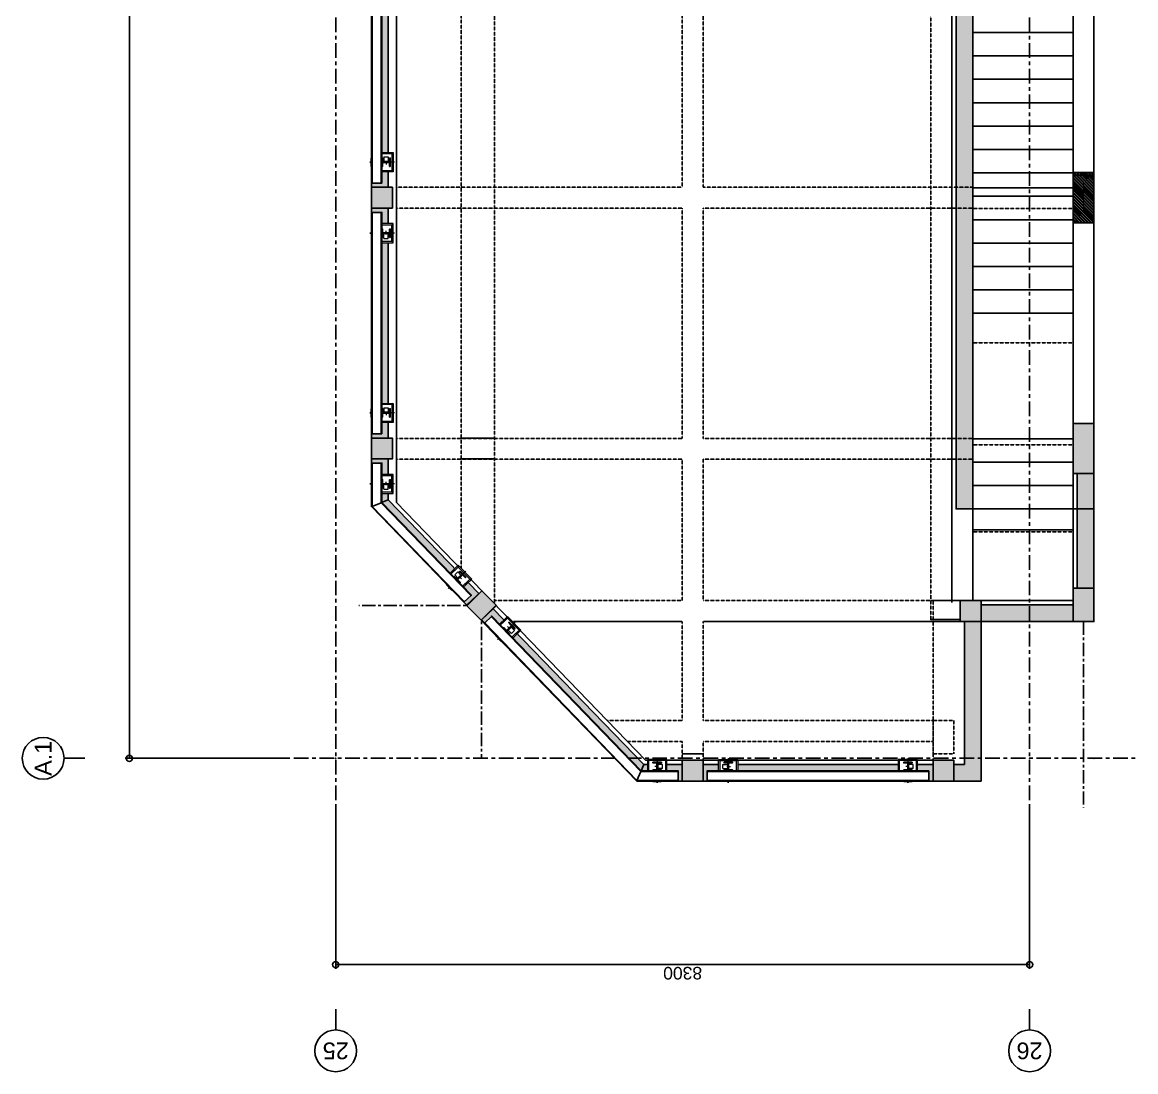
# Model space of a CAD drawing. Header units: millimetres. Extents: x 652554 to 1678317, y -308114 to 170803.
# Drawn here: x 781896 to 795216, y -78843 to -66287 of the extents above; entities that cross this region are included whole.
import ezdxf
from ezdxf.enums import TextEntityAlignment as Align
from ezdxf.xclip import XClip

# ---------------------------------------------------------------- set-up
doc = ezdxf.new("R2010")
doc.units = ezdxf.units.MM
doc.header["$XCLIPFRAME"] = 0
doc.set_wipeout_variables(frame=1)
for name, pattern in [('CENTER', [50.8, 31.75, -6.35, 6.35, -6.35]), ('HIDDEN', [0.375, 0.25, -0.125]), ('TA_GL_000.70000', [1.925, 0.7, -0.175, 0.175, -0.175, 0.7]), ('XKITLINE00', [0]), ('XKITLINE02', [4, 2, -2])]:
    doc.linetypes.add(name, pattern=pattern)
for name, color, linetype in [('000 - 0_SYM_DWG_GRID-BUBBLE_MAIN_COLOR_1', 7, 'Continuous'), ('000 - 0_SYM_DWG_GRID-BUBBLE_SUB_COLOR_1', 7, 'Continuous'), ('000 - 0_SYM_DWG_GRIDLINE_MAIN_COLOR_1', 7, 'Continuous'), ('000 - 0_SYM_DWG_GRIDLINE_MAIN_COLOR_251', 7, 'Continuous'), ('000 - CONCRETE_COL_HATCH_', 7, 'Continuous'), ('000 - CONCRETE_COL_MAIN_COLOR_1', 7, 'Continuous'), ('000 - CONCRETE_COL_WIPEOUT_', 7, 'Continuous'), ('000 - STRUCTURE_STEEL_FRAMING_CUT_COLOR_4', 7, 'Continuous'), ('000 - STRUCTURE_STEEL_FRAMING_HATCH_', 7, 'Continuous'), ('000 - STRUCTURE_STEEL_FRAMING_SUB_COLOR_1', 7, 'Continuous'), ('000 - STRUCTURE_STEEL_FRAMING_SUB_COLOR_2', 7, 'Continuous'), ('000 - STRUCTURE_STEEL_FRAMING_WIPEOUT_', 7, 'Continuous'), ('000 - WIPEOUT', 7, 'Continuous'), ('DIM', 7, 'Continuous'), ('HATCH', 7, 'Continuous')]:
    doc.layers.add(name, color=color, linetype=linetype)
doc.layers.add('Bolt', color=7, linetype='Continuous', lineweight=0)
doc.layers.add('Part', color=7, linetype='Continuous', lineweight=0)
doc.styles.add('Arial', font='arial.ttf')
doc.styles.add('FAMELINE_FOR_CKST', font='arial.ttf')
doc.styles.add('TA', font='', dxfattribs={"height": 4.5})
doc.styles.get('TA').set_extended_font_data('Cordia New')
doc.dimstyles.new('FAMELINE-CKST_C-C', dxfattribs={"dimtxt": 0.3, "dimasz": 0.15, "dimexe": 0.1, "dimexo": 0.1, "dimgap": 0.05, "dimtad": 1, "dimzin": 0, "dimdsep": 46, "dimtxsty": 'FAMELINE_FOR_CKST', "dimblk": 'ORIGIN', "dimblk1": 'ORIGIN', "dimblk2": 'ORIGIN', "dimsah": 1, "dimcen": 0.1, "dimdle": 0.1, "dimclrd": 7, "dimclre": 7, "dimclrt": 7, "dimadec": 0, "dimazin": 0, "dimtfac": 1, "dimtix": 1, "dimtmove": 2, "dimatfit": 3, "dimfxl": 1, "dimtolj": 1, "dimtzin": 0, "dimlwd": -1, "dimlwe": -1, "dimarcsym": 0})
pattern_1 = [(45, (-899475.762, 320785.82), (-17.67766953, 17.67766953), [])]
pattern_2 = [(45, (-899499.76, 320785.82), (-17.67766953, 17.67766953), [])]
pattern_3 = [(45, (-1737856.817, 220768.582), (-17.67766953, 17.67766953), [])]
pattern_4 = [(45, (-1737856.817, 220769.582), (-17.67766953, 17.67766953), [])]
pattern_5 = [(45, (-1737832.817, 220769.582), (-17.67766953, 17.67766953), [])]

# ---------------------------------------------------------------- blocks, each defined once
blk = doc.blocks.new('106')
h = blk.add_hatch()
h.set_pattern_fill('ANSI31', scale=200)
h.set_pattern_definition([(45, (-932512.373, 301800.953), (-17.67766953, 17.67766953), [])])
h.paths.add_polyline_path([(808926, 80605), (809176, 80605), (809176, 80355), (808926, 80355)])
h = blk.add_hatch()
h.set_pattern_fill('ANSI31', scale=200)
h.set_pattern_definition([(45, (-899499.76, 320784.82), (-17.67766953, 17.67766953), [])])
h.paths.add_polyline_path([(811926, 80605), (812176, 80605), (812176, 80355), (811926, 80355)])
h = blk.add_hatch()
h.set_pattern_fill('ANSI31', scale=200)
h.set_pattern_definition([(45, (-932421.834, 301890.832), (-17.67766953, 17.67766953), [])])
h.paths.add_polyline_path([(806995, 79292), (807175, 79466), (807349, 79286), (807169, 79112)])
h = blk.add_hatch()
h.set_pattern_fill('ANSI31', scale=200)
h.set_pattern_definition(pattern_2)
h.paths.add_polyline_path([(805071, 76887), (805321, 76887), (805321, 76637), (805071, 76637)])
h = blk.add_hatch()
h.set_pattern_fill('ANSI31', scale=200)
h.set_pattern_definition(pattern_2)
h.paths.add_polyline_path([(805071, 73637), (805321, 73637), (805321, 73887), (805071, 73887)])
h = blk.add_hatch()
h.set_pattern_fill('ANSI31', scale=200)
h.set_pattern_definition(pattern_1)
h.paths.add_polyline_path([(806980, 73562), (807230, 73562), (807230, 73312), (806980, 73312)])
h = blk.add_hatch()
h.set_pattern_fill('ANSI31', scale=200)
h.set_pattern_definition(pattern_1)
h.paths.add_polyline_path([(806980, 72212), (807380, 72212), (807380, 71962), (806980, 71962)])
h = blk.add_hatch()
h.set_pattern_fill('ANSI31', scale=200)
h.set_pattern_definition([(45, (-932512.374, 301801.954), (-17.67766953, 17.67766953), [])])
h.paths.add_polyline_path([(808751, 72212), (809351, 72212), (809351, 71962), (808751, 71962)])
h = blk.add_hatch()
h.set_pattern_fill('ANSI31', scale=200)
h.set_pattern_definition([(45, (-929512.374, 301801.952), (-17.67766953, 17.67766953), [])])
h.paths.add_polyline_path([(811751, 72212), (812351, 72212), (812351, 71962), (811751, 71962)])
at = {"layer": 'HATCH'}
h = blk.add_hatch(dxfattribs=at)
h.set_pattern_fill('AR-SAND', scale=0.075, angle=45)
h.paths.add_polyline_path([(808436, 80406), (808355, 80606), (807175, 79466), (807314, 79322)])
h = blk.add_hatch(dxfattribs=at)
h.set_pattern_fill('AR-SAND', scale=0.075, angle=45)
h.paths.add_polyline_path([(808926, 80605), (808356, 80605), (808436, 80405), (808926, 80405)])
h = blk.add_hatch(dxfattribs=at)
h.set_pattern_fill('AR-SAND', scale=0.075)
h.paths.add_polyline_path([(809176, 80405), (811926, 80405), (811926, 80605), (809176, 80605)])
h = blk.add_hatch(dxfattribs=at)
h.set_pattern_fill('AR-SAND', scale=0.075)
h.paths.add_polyline_path([(812176, 80405), (814926, 80405), (814926, 80605), (812176, 80605)])
h = blk.add_hatch(dxfattribs=at)
h.set_pattern_fill('AR-SAND', scale=0.075, angle=45)
h.paths.add_polyline_path([(805071, 77432), (805271, 77348), (807134, 79148), (807000, 79287)])
h = blk.add_hatch(dxfattribs=at)
h.set_pattern_fill('AR-SAND', scale=0.075, angle=45)
h.paths.add_polyline_path([(805071, 77432), (805271, 77348), (805271, 76887), (805071, 76887)])
h = blk.add_hatch(dxfattribs=at)
h.set_pattern_fill('AR-SAND', scale=0.075)
h.paths.add_polyline_path([(805271, 76637), (805071, 76637), (805071, 73887), (805271, 73887)])
h = blk.add_hatch(dxfattribs=at)
h.set_pattern_fill('AR-SAND', scale=0.075)
h.set_pattern_definition([(37.5, (0, 0), (-0.60001174, 18.3529964), [0, -14.478, 0, -16.1925, 0, -15.478125]), (7.5, (0, 0), (16.8571231, 26.8809413), [0, -7.8105, 0, -13.04925, 0, -5.000625]), (327.5, (-11.716, 0), (29.66221388, 0.05389443), [0, -4.7625, 0, -17.145, 0, -22.38375]), (317.5, (-11.716, 0), (28.633367, 8.3598496), [0, -2.38125, 0, -11.2395, 0, -12.85875])])
h.paths.add_polyline_path([(805071, 73637), (805271, 73637), (805271, 73512), (806980, 73512), (806980, 73312), (805071, 73312)])
h = blk.add_hatch(dxfattribs=at)
h.set_pattern_fill('AR-SAND', scale=0.075)
h.paths.add_polyline_path([(817751, 71962), (817751, 72212), (817521, 72212), (817521, 73612), (808328, 73612), (808328, 73412), (817321, 73412), (817321, 71962)])
h = blk.add_hatch(dxfattribs=at)
h.set_pattern_fill('AR-SAND', scale=0.075)
h.paths.add_polyline_path([(806980, 73312), (807180, 73312), (807180, 72212), (806980, 72212)])
h = blk.add_hatch(dxfattribs=at)
h.set_pattern_fill('AR-SAND', scale=0.075)
h.paths.add_polyline_path([(807380, 72162), (808751, 72162), (808751, 71962), (807380, 71962)])
at = {"color": 7}
for points in [[(805071, 77432), (808355, 80605)], [(808926, 80465), (808926, 80605), (808355, 80605), (807176, 79465), (807314, 79322), (808436, 80405), (808926, 80405)], [(808355, 80605), (808436, 80405)], [(826206, 80605), (808358, 80605)], [(808405, 80305), (805321, 77326)], [(826006, 80305), (808405, 80305)], [(808926, 79532), (808926, 79132)], [(809176, 79532), (809176, 79132)], [(806995, 79292), (807175, 79466), (807349, 79286), (807169, 79112), (806995, 79292)], [(805271, 76887), (805071, 76887), (805071, 77432), (807000, 79287), (807134, 79148), (805271, 77348), (805271, 76887)], [(805071, 73312), (805071, 77432)], [(805071, 77432), (805271, 77348)], [(805271, 76887), (805271, 77348)], [(805321, 77326), (805321, 73887)], [(806980, 73912), (806980, 71962)], [(807230, 73912), (807230, 72212)], [(807206, 73662), (817321, 73662)], [(805071, 73637), (805271, 73637), (805271, 73512), (806980, 73512), (806980, 73312), (805071, 73312), (805071, 73637)], [(817851, 71962), (817851, 72102), (817521, 72102), (817521, 73612), (808328, 73612), (808328, 73412), (817321, 73412), (817321, 71962), (817851, 71962)], [(817521, 73612), (808328, 73612)], [(808328, 73612), (808328, 72212)], [(817521, 73412), (807206, 73412)], [(808078, 73412), (808078, 72212)], [(808608, 73412), (808608, 72212)], [(808888, 73412), (808888, 72212)], [(809168, 73412), (809168, 72212)], [(810668, 73412), (810668, 72212)], [(810948, 73412), (810948, 72212)], [(811228, 73412), (811228, 72212)], [(811508, 73412), (811508, 72212)], [(811788, 73412), (811788, 72212)], [(812068, 73412), (812068, 72212)], [(812171, 73412), (812171, 72212)], [(812348, 73412), (812348, 72212)], [(812628, 73412), (812628, 72212)], [(812908, 73412), (812908, 72212)], [(813188, 73412), (813188, 72212)], [(813468, 73412), (813468, 72212)], [(813748, 73412), (813748, 72212)], [(814028, 73412), (814028, 72212)], [(807206, 73312), (805071, 73312)], [(817321, 72212), (807356, 72212)], [(807356, 71962), (817321, 71962)]]:
    blk.add_lwpolyline(points, dxfattribs=at)
for points in [[(808926, 80605), (809176, 80605), (809176, 80355), (808926, 80355)], [(809176, 80405), (811926, 80405), (811926, 80605), (809176, 80605)], [(811926, 80605), (812176, 80605), (812176, 80355), (811926, 80355)], [(812176, 80405), (814926, 80405), (814926, 80605), (812176, 80605)], [(805071, 76887), (805321, 76887), (805321, 76637), (805071, 76637)], [(805271, 76637), (805071, 76637), (805071, 73887), (805271, 73887)], [(805071, 73637), (805321, 73637), (805321, 73887), (805071, 73887)], [(806980, 73562), (807230, 73562), (807230, 73312), (806980, 73312)], [(806980, 73312), (807180, 73312), (807180, 72212), (806980, 72212)], [(806980, 72212), (807380, 72212), (807380, 71962), (806980, 71962)], [(808751, 72212), (809351, 72212), (809351, 71962), (808751, 71962)], [(811751, 72212), (812351, 72212), (812351, 71962), (811751, 71962)], [(807380, 72162), (808751, 72162), (808751, 71962), (807380, 71962)]]:
    blk.add_lwpolyline(points, close=True, dxfattribs=at)
at = {"color": 7, "linetype": 'HIDDEN', "ltscale": 10}
for points in [[(808921, 80305), (808921, 76887)], [(809171, 80305), (809171, 76887)], [(811926, 80305), (811926, 76887)], [(812176, 76887), (812176, 80305)], [(825626, 79532), (807606, 79532)], [(807191, 79132), (825626, 79132)], [(807230, 79132), (807230, 76887)], [(805796, 77785), (805796, 76887)], [(805546, 77544), (805546, 76887)], [(805321, 76887), (805546, 76887)], [(805796, 76887), (806980, 76887)], [(807230, 76887), (808921, 76887)], [(809171, 76887), (811926, 76887)], [(812176, 76887), (814926, 76887)], [(805546, 76637), (805321, 76637)], [(805546, 76637), (805546, 73887)], [(805796, 76637), (805796, 73887)], [(806980, 76637), (805796, 76637)], [(807230, 76637), (807230, 73887)], [(808921, 76637), (807230, 76637)], [(808921, 76637), (808921, 73417)], [(811926, 76637), (809171, 76637)], [(809171, 76637), (809171, 73412)], [(811926, 76637), (811926, 73412)], [(814926, 76637), (812176, 76637)], [(812176, 73412), (812176, 76637)], [(805071, 73887), (807230, 73887)], [(806980, 73912), (820891, 73912)], [(808055, 73412), (808055, 72212)], [(809096, 73412), (809096, 72212)], [(810316, 73412), (810316, 72212)], [(811921, 73412), (811921, 72202)]]:
    blk.add_lwpolyline(points, dxfattribs=at)
at = {"color": 7, "linetype": 'HIDDEN', "ltscale": 7}
for points in [[(806980, 78905), (806980, 76887)], [(805398, 76887), (805398, 76637)], [(806980, 76637), (806980, 73887)], [(807005, 73912), (807005, 73562)], [(808328, 72212), (808328, 71962)], [(809321, 72212), (809321, 71962)], [(812321, 72212), (812321, 71962)]]:
    blk.add_lwpolyline(points, dxfattribs=at)
at = {"color": 7, "linetype": 'HIDDEN', "ltscale": 10}
blk.add_lwpolyline([(805398, 73637), (805798, 73637), (805798, 73887), (805398, 73887)], close=True, dxfattribs=at)
blk = doc.blocks.new('*A380')
at = {"layer": 'Part', "color": 7, "linetype": 'XKITLINE00', "lineweight": 0}
for p, q in [((4674.779, -534.403), (4671.979, -534.403)), ((4671.979, -534.403), (4671.979, -538.403)), ((4674.779, -534.403), (4674.779, -538.403)), ((4671.979, -538.403), (4674.779, -538.403))]:
    blk.add_line(p, q, dxfattribs=at)
blk = doc.blocks.new('*A381')
at = {"layer": 'Part', "color": 7, "linetype": 'XKITLINE00', "lineweight": 0}
for p, q in [((4671.979, -534.403), (4671.679, -534.103)), ((4671.679, -538.703), (4671.679, -534.103)), ((4671.679, -534.103), (4675.079, -534.103)), ((4675.079, -534.103), (4674.779, -534.403)), ((4675.079, -534.103), (4675.079, -538.703)), ((4671.979, -538.403), (4671.679, -538.703)), ((4675.079, -538.703), (4671.679, -538.703)), ((4674.779, -538.403), (4675.079, -538.703))]:
    blk.add_line(p, q, dxfattribs=at)
at = {"layer": 'Part', "color": 7, "linetype": 'XKITLINE02', "lineweight": 0}
for p, q in [((4674.779, -534.403), (4671.979, -534.403)), ((4671.979, -534.403), (4671.979, -538.403)), ((4674.779, -534.403), (4674.779, -538.403)), ((4671.979, -538.403), (4674.779, -538.403))]:
    blk.add_line(p, q, dxfattribs=at)
blk = doc.blocks.new('*A382')
at = {"layer": 'Part', "color": 7, "linetype": 'XKITLINE00', "lineweight": 0}
for p, q in [((4674.379, -535.403), (4672.379, -535.403)), ((4672.379, -535.563), (4672.379, -535.403)), ((4674.379, -535.563), (4674.379, -535.403)), ((4673.319, -535.563), (4672.379, -535.563)), ((4673.319, -537.243), (4672.379, -537.243)), ((4672.379, -537.403), (4672.379, -537.243)), ((4674.379, -537.403), (4672.379, -537.403)), ((4673.319, -537.243), (4673.319, -535.563)), ((4673.439, -537.243), (4673.439, -535.563)), ((4674.379, -535.563), (4673.439, -535.563)), ((4674.379, -537.243), (4673.439, -537.243)), ((4674.379, -537.403), (4674.379, -537.243))]:
    blk.add_line(p, q, dxfattribs=at)
blk = doc.blocks.new('*A383')
at = {"layer": 'Part', "color": 7, "linetype": 'XKITLINE00', "lineweight": 0}
for p, q in [((4674.639, -535.903), (4673.439, -535.903)), ((4674.639, -536.903), (4673.439, -536.903)), ((4673.539, -536.903), (4673.539, -535.903)), ((4674.639, -535.903), (4674.639, -536.903))]:
    blk.add_line(p, q, dxfattribs=at)
at = {"layer": 'Part', "color": 7, "linetype": 'XKITLINE02', "lineweight": 0}
blk.add_line((4673.439, -535.903), (4673.439, -536.903), dxfattribs=at)
blk = doc.blocks.new('*A384')
at = {"layer": 'Part', "color": 7, "linetype": 'XKITLINE02', "lineweight": 0}
for p, q in [((2918.168795, 426.80336), (2918.168795, 428.536693)), ((2918.168795, 428.536693), (2918.248795, 428.536693)), ((2918.168795, 428.136693), (2918.248795, 428.136693)), ((2918.248795, 428.536693), (2918.248795, 426.80336)), ((2918.248795, 426.80336), (2918.168795, 426.80336))]:
    blk.add_line(p, q, dxfattribs=at)
blk = doc.blocks.new('*A385')
at = {"layer": 'Part', "color": 7, "linetype": 'XKITLINE02', "lineweight": 0}
for p, q in [((2918.875462, 428.536693), (2917.542129, 428.536693)), ((2917.542129, 428.536693), (2917.542129, 426.80336)), ((2918.875462, 426.80336), (2918.875462, 428.536693)), ((2917.542129, 426.80336), (2918.875462, 426.80336))]:
    blk.add_line(p, q, dxfattribs=at)
blk = doc.blocks.new('*A386')
at = {"layer": 'Part', "color": 7, "linetype": 'XKITLINE02', "lineweight": 0}
for p, q in [((2918.875462, 428.536693), (2917.542129, 428.536693)), ((2917.542129, 428.536693), (2917.542129, 426.80336)), ((2918.875462, 426.80336), (2918.875462, 428.536693)), ((2917.542129, 426.80336), (2918.875462, 426.80336))]:
    blk.add_line(p, q, dxfattribs=at)
blk = doc.blocks.new('*A387')
at = {"layer": 'Part', "color": 7, "linetype": 'XKITLINE02', "lineweight": 0}
for p, q in [((2918.168795, 426.80336), (2918.168795, 428.536693)), ((2918.168795, 428.536693), (2918.248795, 428.536693)), ((2918.168795, 428.136693), (2918.248795, 428.136693)), ((2918.248795, 428.536693), (2918.248795, 426.80336)), ((2918.248795, 426.80336), (2918.168795, 426.80336))]:
    blk.add_line(p, q, dxfattribs=at)
blk = doc.blocks.new('*A389')
at = {"layer": 'Bolt', "color": 7, "linetype": 'XKITLINE00', "lineweight": 0}
for p, q in [((2910.815467, 783.8644), (2910.939787, 783.8644)), ((2911.002133, 784.051067), (2911.002133, 783.926747)), ((2911.002133, 783.677733), (2911.002133, 783.802053)), ((2911.002133, 783.251067), (2911.002133, 783.126747)), ((2911.1888, 783.8644), (2911.06448, 783.8644)), ((2910.815467, 783.0644), (2910.939787, 783.0644)), ((2911.002133, 782.877733), (2911.002133, 783.002053)), ((2911.1888, 783.0644), (2911.06448, 783.0644))]:
    blk.add_line(p, q, dxfattribs=at)
blk = doc.blocks.new('Bot1')
at = {"color": 7, "xscale": 50, "yscale": 50, "zscale": 50, "rotation": 270}
blk.add_blockref('*A382', (26820, 233669), dxfattribs=at)
at = {"color": 7}
blk.add_wipeout([(85, 50), (85, 115), (-85, 115), (-85, -115), (85, -115), (85, -50), (42, -50), (42, 50)], dxfattribs=at).dxf.layer = '000 - WIPEOUT'
blk.add_wipeout([(-85, -115), (85, -115), (85, 115), (-85, 115)], dxfattribs=at).dxf.layer = '000 - WIPEOUT'
at = {"layer": '000 - STRUCTURE_STEEL_FRAMING_HATCH_'}
h = blk.add_hatch(dxfattribs=at)
h.set_pattern_fill('ANSI32', scale=0.1)
h.set_pattern_definition([(45, (276.8134, 19.4926), (-0.6735192, 0.6735192), []), (45, (277.2624, 19.4926), (-0.6735192, 0.6735192), [])])
h.paths.add_polyline_path([(50, -50), (42, -50), (42, -3), (-42, -3), (-42, -50), (-50, -50), (-50, 50), (-42, 50), (-42, 3), (42, 3), (42, 50), (50, 50)])
at = {"layer": 'Bolt'}
for points in [[(7, 3), (7, -3), (-7, -3), (-7, 3)], [(118, 37), (119, 37), (119, 37), (120, 36), (121, 36), (121, 36), (122, 35), (122, 35), (123, 34), (123, 34), (124, 33), (124, 33), (124, 32), (124, 31), (124, 31), (124, 30), (124, 29), (124, 29), (124, 28), (124, 27), (124, 27), (123, 26), (123, 26), (122, 25), (122, 25), (121, 24), (121, 24), (120, 24), (119, 23), (119, 23), (118, 23), (117, 23), (117, 23), (116, 23), (115, 23), (115, 24), (114, 24), (114, 24), (113, 25), (112, 25), (112, 26), (112, 26), (111, 27), (111, 27), (111, 28), (111, 29), (110, 29), (110, 30), (110, 31), (111, 31), (111, 32), (111, 33), (111, 33), (112, 34), (112, 34), (112, 35), (113, 35), (114, 36), (114, 36), (115, 36), (115, 37), (116, 37), (117, 37), (117, 37)], [(7, -3), (7, -8), (-7, -8), (-7, -3)], [(118, -23), (119, -23), (119, -23), (120, -24), (121, -24), (121, -24), (122, -25), (122, -25), (123, -26), (123, -26), (124, -27), (124, -27), (124, -28), (124, -29), (124, -29), (124, -30), (124, -31), (124, -31), (124, -32), (124, -33), (124, -33), (123, -34), (123, -34), (122, -35), (122, -35), (121, -36), (121, -36), (120, -36), (119, -37), (119, -37), (118, -37), (117, -37), (117, -37), (116, -37), (115, -37), (115, -36), (114, -36), (114, -36), (113, -35), (112, -35), (112, -34), (112, -34), (111, -33), (111, -33), (111, -32), (111, -31), (110, -31), (110, -30), (110, -29), (111, -29), (111, -28), (111, -27), (111, -27), (112, -26), (112, -26), (112, -25), (113, -25), (114, -24), (114, -24), (115, -24), (115, -23), (116, -23), (117, -23), (117, -23)]]:
    blk.add_hatch(color=7, dxfattribs=at).paths.add_polyline_path(points, flags=17)
at = {"color": 7, "linetype": 'ByBlock'}
blk.add_line((80, 0), (196, 0), dxfattribs=at)
at = {"layer": '000 - STRUCTURE_STEEL_FRAMING_CUT_COLOR_4', "color": 7}
blk.add_lwpolyline([(50, -50), (42, -50), (42, -3), (-42, -3), (-42, -50), (-50, -50), (-50, 50), (-42, 50), (-42, 3), (42, 3), (42, 50), (50, 50)], close=True, dxfattribs=at)
at = {"layer": 'Bolt', "color": 7, "linetype": 'XKITLINE00'}
for p, q in [((-100, 0), (0, 0)), ((-7, -3), (-7, 3)), ((0, -16), (0, 27)), ((7, -3), (7, 3)), ((103, 30), (113, 30)), ((103, 30), (113, 30)), ((103, 30), (131, 30)), ((117, 44), (117, 35)), ((117, 44), (117, 35)), ((117, 44), (117, 16)), ((117, 16), (117, 25)), ((117, 16), (117, 25)), ((131, 30), (122, 30)), ((131, 30), (122, 30)), ((-7, -8), (-7, -3)), ((7, -8), (7, -3)), ((103, -30), (113, -30)), ((103, -30), (113, -30)), ((103, -30), (131, -30)), ((117, -16), (117, -25)), ((117, -16), (117, -25)), ((117, -16), (117, -44)), ((117, -44), (117, -35)), ((117, -44), (117, -35)), ((131, -30), (122, -30)), ((131, -30), (122, -30))]:
    blk.add_line(p, q, dxfattribs=at)
at = {"color": 7}
for name, p, xscale, yscale, zscale, rotation in [('*A381', (233669, -26820), 50, 50, 50, 180), ('*A380', (233669, -26820), 50, 50, 50, 180), ('*A385', (32190, 218866), -74.99999802609977, 74.99999802609977, 74.99999802609977, 90), ('*A386', (32190, 218866), -74.99999802609977, 74.99999802609977, 74.99999802609977, 90), ('*A384', (32190, 218866), -74.99999802609977, 74.99999802609977, 74.99999802609977, 90), ('*A387', (32190, 218866), -74.99999802609977, 74.99999802609977, 74.99999802609977, 90), ('*A389', (218443, 58760), 74.99999802609977, 74.99999802609977, 74.99999802609977, 180), ('*A383', (26820, 233669), 50, 50, 50, 270)]:
    blk.add_blockref(name, p, dxfattribs=dict(at, xscale=xscale, yscale=yscale, zscale=zscale, rotation=rotation))
blk = doc.blocks.new('*U6646')
at = {"layer": '000 - 0_SYM_DWG_GRIDLINE_MAIN_COLOR_1', "color": 7}
blk.add_line((65, 0), (60, 0), dxfattribs=at)
blk.add_circle((70, 0), 5, dxfattribs=at)
at = {"layer": '000 - 0_SYM_DWG_GRIDLINE_MAIN_COLOR_251', "color": 7, "linetype": 'ByBlock', "ltscale": 5}
blk.add_line((10, 0), (-191.4, 0), dxfattribs=at)
at = {"layer": '000 - 0_SYM_DWG_GRIDLINE_MAIN_COLOR_251', "color": 7}
for p in [(-181.4, 0), (0, 0)]:
    blk.add_point(p, dxfattribs=at)
at = {"color": 7, "style": 'TA', "flags": 1}
blk.add_attdef('LOCATION', (6, -6), '', height=4.5, rotation=270, dxfattribs=at)
at = {"layer": '000 - 0_SYM_DWG_GRID-BUBBLE_MAIN_COLOR_1', "color": 7, "style": 'Arial'}
blk.add_attdef('GRID-HEAD', text='', height=4, rotation=270, dxfattribs=at).set_placement((70, 0), align=Align.MIDDLE_CENTER)
blk = doc.blocks.new('*U6645')
at = {"layer": '000 - 0_SYM_DWG_GRIDLINE_MAIN_COLOR_1', "color": 7}
blk.add_line((65, 0), (60, 0), dxfattribs=at)
blk.add_circle((70, 0), 5, dxfattribs=at)
at = {"layer": '000 - 0_SYM_DWG_GRIDLINE_MAIN_COLOR_251', "color": 7, "linetype": 'ByBlock', "ltscale": 5}
blk.add_line((10, 0), (-427.24, 0), dxfattribs=at)
at = {"layer": '000 - 0_SYM_DWG_GRIDLINE_MAIN_COLOR_251', "color": 7}
blk.add_point((0, 0), dxfattribs=at)
at = {"color": 7, "style": 'TA', "flags": 1}
blk.add_attdef('LOCATION', (6, -6), '', height=4.5, rotation=270, dxfattribs=at)
at = {"layer": '000 - 0_SYM_DWG_GRID-BUBBLE_MAIN_COLOR_1', "color": 7, "style": 'Arial'}
blk.add_attdef('GRID-HEAD', text='', height=4, rotation=270, dxfattribs=at).set_placement((70, 0), align=Align.MIDDLE_CENTER)
blk = doc.blocks.new('*U6647')
at = {"layer": '000 - 0_SYM_DWG_GRIDLINE_MAIN_COLOR_1', "color": 7}
blk.add_line((65, 0), (60, 0), dxfattribs=at)
blk.add_circle((70, 0), 5, dxfattribs=at)
at = {"layer": '000 - 0_SYM_DWG_GRIDLINE_MAIN_COLOR_251', "color": 7, "linetype": 'ByBlock', "ltscale": 5}
blk.add_line((10, 0), (-427.24, 0), dxfattribs=at)
at = {"layer": '000 - 0_SYM_DWG_GRIDLINE_MAIN_COLOR_251', "color": 7}
blk.add_point((0, 0), dxfattribs=at)
at = {"color": 7, "style": 'TA', "flags": 1}
blk.add_attdef('LOCATION', (6, -6), '', height=4.5, rotation=270, dxfattribs=at)
at = {"layer": '000 - 0_SYM_DWG_GRID-BUBBLE_MAIN_COLOR_1', "color": 7, "style": 'Arial'}
blk.add_attdef('GRID-HEAD', text='', height=4, rotation=270, dxfattribs=at).set_placement((70, 0), align=Align.MIDDLE_CENTER)
blk = doc.blocks.new('_Origin')
at = {"color": 7, "linetype": 'ByBlock', "lineweight": -2}
blk.add_line((0, 0), (-1, 0), dxfattribs=at)
blk.add_circle((0, 0), 0.5, dxfattribs=at)
blk = doc.blocks.new('*D6639')
at = {"layer": '000 - 0_SYM_DWG_GRID-BUBBLE_SUB_COLOR_1', "color": 7, "transparency": 16777216}
for p, q in [((0, 550), (0, 2519)), ((75, 2469), (20062, 2469)), ((20137, 550), (20137, 2519))]:
    blk.add_line(p, q, dxfattribs=at)
at = {"layer": 'Defpoints', "color": 7, "transparency": 16777216}
for p in [(20137, 2469), (0, 500), (20137, 500)]:
    blk.add_point(p, dxfattribs=at)
at = {"layer": '000 - 0_SYM_DWG_GRID-BUBBLE_SUB_COLOR_1', "color": 7, "transparency": 16777216, "xscale": 75, "yscale": 75, "zscale": 75, "rotation": 180}
blk.add_blockref('_Origin', (0, 2469), dxfattribs=at)
at = {"layer": '000 - 0_SYM_DWG_GRID-BUBBLE_SUB_COLOR_1', "color": 7, "transparency": 16777216, "xscale": 75, "yscale": 75, "zscale": 75}
blk.add_blockref('_Origin', (20137, 2469), dxfattribs=at)
at = {"layer": '000 - 0_SYM_DWG_GRID-BUBBLE_SUB_COLOR_1', "color": 7, "transparency": 16777216, "insert": (10069, 2570), "char_height": 150, "attachment_point": 5, "style": 'FAMELINE_FOR_CKST'}
blk.add_mtext('\\A1;20137', dxfattribs=at)
blk = doc.blocks.new('*D6640')
at = {"layer": '000 - 0_SYM_DWG_GRID-BUBBLE_SUB_COLOR_1', "color": 7, "transparency": 16777216}
for p, q in [((-550, 0), (-2519, 0)), ((-2469, -8225), (-2469, -75)), ((-550, -8300), (-2519, -8300))]:
    blk.add_line(p, q, dxfattribs=at)
at = {"layer": 'Defpoints', "color": 7, "transparency": 16777216}
for p in [(-2469, 0), (-500, 0), (-500, -8300)]:
    blk.add_point(p, dxfattribs=at)
at = {"layer": '000 - 0_SYM_DWG_GRID-BUBBLE_SUB_COLOR_1', "color": 7, "transparency": 16777216, "xscale": 75, "yscale": 75, "zscale": 75}
for p, rotation in [((-2469, 0), 90), ((-2469, -8300), 270)]:
    blk.add_blockref('_Origin', p, dxfattribs=dict(at, rotation=rotation))
at = {"layer": '000 - 0_SYM_DWG_GRID-BUBBLE_SUB_COLOR_1', "color": 7, "transparency": 16777216, "insert": (-2570, -4150), "char_height": 150, "attachment_point": 5, "rotation": 90, "style": 'FAMELINE_FOR_CKST'}
blk.add_mtext('\\A1;8300', dxfattribs=at)
blk = doc.blocks.new('*U7102')
at = {"color": 7}
blk.add_wipeout([(300, 125), (300, -125), (-300, -125), (-300, 125)], dxfattribs=at).dxf.layer = '000 - CONCRETE_COL_WIPEOUT_'
at = {"layer": '000 - CONCRETE_COL_HATCH_'}
h = blk.add_hatch(dxfattribs=at)
h.set_pattern_fill('AR-CONC', scale=0.03, style=0)
h.paths.add_polyline_path([(-300, -125), (-300, 125), (300, 125), (300, -125)])
at = {"layer": '000 - CONCRETE_COL_MAIN_COLOR_1', "color": 7}
blk.add_lwpolyline([(-300, -125), (-300, 125), (300, 125), (300, -125), (-300, -125)], close=True, dxfattribs=at)
blk = doc.blocks.new('*U7104')
at = {"color": 7}
blk.add_wipeout([(200, 125), (200, -125), (-200, -125), (-200, 125)], dxfattribs=at).dxf.layer = '000 - CONCRETE_COL_WIPEOUT_'
at = {"layer": '000 - CONCRETE_COL_HATCH_'}
h = blk.add_hatch(dxfattribs=at)
h.set_pattern_fill('AR-CONC', scale=0.03, style=0)
h.paths.add_polyline_path([(-200, -125), (-200, 125), (200, 125), (200, -125)])
at = {"layer": '000 - CONCRETE_COL_MAIN_COLOR_1', "color": 7}
blk.add_lwpolyline([(-200, -125), (-200, 125), (200, 125), (200, -125), (-200, -125)], close=True, dxfattribs=at)
blk = doc.blocks.new('*U7105')
at = {"color": 7}
blk.add_wipeout([(125, 125), (125, -125), (-125, -125), (-125, 125)], dxfattribs=at).dxf.layer = '000 - CONCRETE_COL_WIPEOUT_'
at = {"layer": '000 - CONCRETE_COL_HATCH_'}
h = blk.add_hatch(dxfattribs=at)
h.set_pattern_fill('AR-CONC', scale=0.03, style=0)
h.paths.add_polyline_path([(-125, -125), (-125, 125), (125, 125), (125, -125)])
at = {"layer": '000 - CONCRETE_COL_MAIN_COLOR_1', "color": 7}
blk.add_lwpolyline([(-125, -125), (-125, 125), (125, 125), (125, -125), (-125, -125)], close=True, dxfattribs=at)
blk = doc.blocks.new('*U7106')
at = {"color": 7}
blk.add_wipeout([(125, 125), (125, -125), (-125, -125), (-125, 125)], dxfattribs=at).dxf.layer = '000 - CONCRETE_COL_WIPEOUT_'
at = {"layer": '000 - CONCRETE_COL_HATCH_'}
h = blk.add_hatch(dxfattribs=at)
h.set_pattern_fill('AR-CONC', scale=0.03, style=0)
h.paths.add_polyline_path([(-125, -125), (-125, 125), (125, 125), (125, -125)])
at = {"layer": '000 - CONCRETE_COL_MAIN_COLOR_1', "color": 7}
blk.add_lwpolyline([(-125, -125), (-125, 125), (125, 125), (125, -125), (-125, -125)], close=True, dxfattribs=at)
blk = doc.blocks.new('*U7107')
at = {"color": 7}
blk.add_wipeout([(125, 125), (125, -125), (-125, -125), (-125, 125)], dxfattribs=at).dxf.layer = '000 - CONCRETE_COL_WIPEOUT_'
at = {"layer": '000 - CONCRETE_COL_HATCH_'}
h = blk.add_hatch(dxfattribs=at)
h.set_pattern_fill('AR-CONC', scale=0.03, style=0)
h.paths.add_polyline_path([(-125, -125), (-125, 125), (125, 125), (125, -125)])
at = {"layer": '000 - CONCRETE_COL_MAIN_COLOR_1', "color": 7}
blk.add_lwpolyline([(-125, -125), (-125, 125), (125, 125), (125, -125), (-125, -125)], close=True, dxfattribs=at)
blk = doc.blocks.new('*U7108')
at = {"color": 7}
blk.add_wipeout([(123, 127), (123, -127), (-123, -127), (-123, 127)], dxfattribs=at).dxf.layer = '000 - CONCRETE_COL_WIPEOUT_'
at = {"layer": '000 - CONCRETE_COL_HATCH_'}
h = blk.add_hatch(dxfattribs=at)
h.set_pattern_fill('AR-CONC', scale=0.03, style=0)
h.paths.add_polyline_path([(-123, -127), (-123, 127), (123, 127), (123, -127)])
at = {"layer": '000 - CONCRETE_COL_MAIN_COLOR_1', "color": 7}
blk.add_lwpolyline([(-123, -127), (-123, 127), (123, 127), (123, -127), (-123, -127)], close=True, dxfattribs=at)
blk = doc.blocks.new('*U7109')
at = {"color": 7}
blk.add_wipeout([(125, 125), (125, -125), (-125, -125), (-125, 125)], dxfattribs=at).dxf.layer = '000 - CONCRETE_COL_WIPEOUT_'
at = {"layer": '000 - CONCRETE_COL_HATCH_'}
h = blk.add_hatch(dxfattribs=at)
h.set_pattern_fill('AR-CONC', scale=0.03, style=0)
h.paths.add_polyline_path([(-125, -125), (-125, 125), (125, 125), (125, -125)])
at = {"layer": '000 - CONCRETE_COL_MAIN_COLOR_1', "color": 7}
blk.add_lwpolyline([(-125, -125), (-125, 125), (125, 125), (125, -125), (-125, -125)], close=True, dxfattribs=at)
blk = doc.blocks.new('*U7110')
at = {"color": 7}
blk.add_wipeout([(125, 125), (125, -125), (-125, -125), (-125, 125)], dxfattribs=at).dxf.layer = '000 - CONCRETE_COL_WIPEOUT_'
at = {"layer": '000 - CONCRETE_COL_HATCH_'}
h = blk.add_hatch(dxfattribs=at)
h.set_pattern_fill('AR-CONC', scale=0.03, style=0)
h.paths.add_polyline_path([(-125, -125), (-125, 125), (125, 125), (125, -125)])
at = {"layer": '000 - CONCRETE_COL_MAIN_COLOR_1', "color": 7}
blk.add_lwpolyline([(-125, -125), (-125, 125), (125, 125), (125, -125), (-125, -125)], close=True, dxfattribs=at)
blk = doc.blocks.new('*U6759')
at = {"color": 7}
blk.add_wipeout([(0, 0), (0, 125), (2650, 125), (2650, 0)], dxfattribs=at).dxf.layer = '000 - STRUCTURE_STEEL_FRAMING_WIPEOUT_'
at = {"layer": '000 - STRUCTURE_STEEL_FRAMING_SUB_COLOR_1', "color": 7}
for points in [[(0, 125), (0, 117), (2650, 117), (2650, 125)], [(0, 0), (0, 8), (2650, 8), (2650, 0)]]:
    blk.add_lwpolyline(points, close=True, dxfattribs=at)
at = {"layer": '000 - STRUCTURE_STEEL_FRAMING_SUB_COLOR_2', "color": 7}
blk.add_lwpolyline([(0, 0), (0, 125), (2650, 125), (2650, 0)], close=True, dxfattribs=at)
blk = doc.blocks.new('*U6760')
at = {"color": 7}
blk.add_wipeout([(0, 0), (0, 125), (2650, 125), (2650, 0)], dxfattribs=at).dxf.layer = '000 - STRUCTURE_STEEL_FRAMING_WIPEOUT_'
at = {"layer": '000 - STRUCTURE_STEEL_FRAMING_SUB_COLOR_1', "color": 7}
for points in [[(0, 125), (0, 117), (2650, 117), (2650, 125)], [(0, 0), (0, 8), (2650, 8), (2650, 0)]]:
    blk.add_lwpolyline(points, close=True, dxfattribs=at)
at = {"layer": '000 - STRUCTURE_STEEL_FRAMING_SUB_COLOR_2', "color": 7}
blk.add_lwpolyline([(0, 0), (0, 125), (2650, 125), (2650, 0)], close=True, dxfattribs=at)
blk = doc.blocks.new('A$C42973d21')
at = {"color": 7}
blk.add_wipeout([(-62, 495), (-62, 0), (62, 0), (62, 442), (1912, 2229), (1825, 2319)], dxfattribs=at).dxf.layer = '000 - STRUCTURE_STEEL_FRAMING_WIPEOUT_'
at = {"layer": '000 - STRUCTURE_STEEL_FRAMING_SUB_COLOR_1', "color": 7}
for p, q in [((-54, 492), (-62, 495)), ((62, 442), (54, 446))]:
    blk.add_line(p, q, dxfattribs=at)
for points in [[(-54, 0), (-54, 492), (1831, 2313), (1825, 2319), (-62, 495), (-62, 0)], [(1907, 2235), (54, 446), (54, 0), (62, 0), (62, 442), (1912, 2229)]]:
    blk.add_lwpolyline(points, close=True, dxfattribs=at)
at = {"layer": '000 - STRUCTURE_STEEL_FRAMING_SUB_COLOR_2', "color": 7}
blk.add_line((54, 446), (-54, 492), dxfattribs=at)
blk.add_lwpolyline([(-62, 495), (-62, 0), (62, 0), (62, 442), (1912, 2229), (1825, 2319)], close=True, dxfattribs=at)
blk = doc.blocks.new('A$Cef13e8f4')
at = {"color": 7}
blk.add_wipeout([(1058, 1196), (1579, 1196), (1579, 1071), (1108, 1071), (0, 0), (-87, 90)], dxfattribs=at).dxf.layer = '000 - STRUCTURE_STEEL_FRAMING_WIPEOUT_'
at = {"layer": '000 - STRUCTURE_STEEL_FRAMING_SUB_COLOR_1', "color": 7}
for p, q in [((1058, 1196), (1061, 1188)), ((1105, 1079), (1108, 1071))]:
    blk.add_line(p, q, dxfattribs=at)
for points in [[(1579, 1188), (1061, 1188), (-81, 84), (-87, 90), (1058, 1196), (1579, 1196)], [(-6, 6), (1105, 1079), (1579, 1079), (1579, 1071), (1108, 1071), (0, 0)]]:
    blk.add_lwpolyline(points, close=True, dxfattribs=at)
at = {"layer": '000 - STRUCTURE_STEEL_FRAMING_SUB_COLOR_2', "color": 7}
blk.add_line((1061, 1188), (1105, 1079), dxfattribs=at)
blk.add_lwpolyline([(1058, 1196), (1579, 1196), (1579, 1071), (1108, 1071), (0, 0), (-87, 90)], close=True, dxfattribs=at)
blk = doc.blocks.new('W-1-PP19-ST-ENT2_20260406-090903_PP19_ENT2_MAIN_DIMS')
at = {"layer": '000 - 0_SYM_DWG_GRIDLINE_MAIN_COLOR_251', "color": 7, "linetype": 'TA_GL_000.70000'}
for name, p, xscale, yscale, zscale, rotation, values in [('*U6646', (0, 0), 50.00000000000001, 50.00000000000001, 50.00000000000001, 90, {'GRID-HEAD': 'A.1'}), ('*U6645', (0, 0), 50, 50, 50, 180, {'GRID-HEAD': '25'}), ('*U6647', (0, -8300), 50, 50, 50, 180, {'GRID-HEAD': '26'})]:
    blk.add_blockref(name, p, dxfattribs=dict(at, xscale=xscale, yscale=yscale, zscale=zscale, rotation=rotation)).add_auto_attribs(values)
at = {"layer": '000 - 0_SYM_DWG_GRID-BUBBLE_SUB_COLOR_1', "color": 7}
for base, p1, p2, angle, picture, middle in [((20137, 2468.7), (0, 500), (20137, 500), 180, '*D6639', (10068.5, 2570.4)), ((-2468.7, 0), (-500, -8300), (-500, 0), 270, '*D6640', (-2570.4, -4150))]:
    dim = blk.add_linear_dim(base=base, p1=p1, p2=p2, angle=angle, dimstyle='FAMELINE-CKST_C-C', override={"dimscale": 500, "dimdec": 0, "dimlfac": 1, "dimclrd": 7, "dimclre": 7, "dimclrt": 7}, dxfattribs=at)
    dim.commit()
    dim.dimension.update_dxf_attribs({"geometry": picture, "text_midpoint": middle})
blk = doc.blocks.new('W-1-PP19-ST-ENT2_20260406-090547_EX_LOWER_ROOF_PLAN_')
h = blk.add_hatch()
h.set_pattern_fill('ANSI31', scale=200)
h.set_pattern_definition(pattern_3)
h.paths.add_polyline_path([(3582, -427), (3832, -427), (3832, -677), (3582, -677)])
h = blk.add_hatch()
h.set_pattern_fill('ANSI31', scale=200)
h.set_pattern_definition(pattern_3)
h.paths.add_polyline_path([(6582, -427), (6832, -427), (6832, -677), (6582, -677)])
h = blk.add_hatch()
h.set_pattern_fill('ANSI31', scale=200)
h.set_pattern_definition(pattern_4)
h.paths.add_polyline_path([(-273, -4395), (-23, -4395), (-23, -4145), (-273, -4145)])
h = blk.add_hatch()
h.set_pattern_fill('ANSI31', scale=200)
h.set_pattern_definition(pattern_4)
h.paths.add_polyline_path([(-273, -7395), (-23, -7395), (-23, -7145), (-273, -7145)])
h = blk.add_hatch()
h.set_pattern_fill('ANSI31', scale=200)
h.set_pattern_definition(pattern_5)
h.paths.add_polyline_path([(1636, -7470), (1886, -7470), (1886, -7720), (1636, -7720)])
h = blk.add_hatch()
h.set_pattern_fill('ANSI31', scale=200)
h.set_pattern_definition(pattern_5)
h.paths.add_polyline_path([(1636, -8820), (2036, -8820), (2036, -9070), (1636, -9070)])
h = blk.add_hatch()
h.set_pattern_fill('ANSI31', scale=200)
h.set_pattern_definition(pattern_4)
h.paths.add_polyline_path([(3407, -8820), (4007, -8820), (4007, -9070), (3407, -9070)])
h = blk.add_hatch()
h.set_pattern_fill('ANSI31', scale=200)
h.set_pattern_definition([(45, (-1734856.817, 220769.58), (-17.67766953, 17.67766953), [])])
h.paths.add_polyline_path([(6407, -8820), (7007, -8820), (7007, -9070), (6407, -9070)])
at = {"color": 7, "linetype": 'CENTER', "ltscale": 5}
for points in [[(1828, -1745), (1828, -276)], [(1828, -1745), (-8, -1745)], [(1636, -8945), (-587, -8945)]]:
    blk.add_lwpolyline(points, dxfattribs=at)
at = {"color": 7}
for points in [[(3582, -427), (3832, -427), (3832, -677), (3582, -677)], [(6582, -427), (6832, -427), (6832, -677), (6582, -677)], [(-273, -4395), (-23, -4395), (-23, -4145), (-273, -4145)], [(-273, -7395), (-23, -7395), (-23, -7145), (-273, -7145)], [(1636, -7470), (1886, -7470), (1886, -7720), (1636, -7720)], [(1636, -8820), (2036, -8820), (2036, -9070), (1636, -9070)], [(3407, -8820), (4007, -8820), (4007, -9070), (3407, -9070)], [(6407, -8820), (7007, -8820), (7007, -9070), (6407, -9070)]]:
    blk.add_lwpolyline(points, close=True, dxfattribs=at)
blk.add_lwpolyline([(-273, -4445), (-273, -4423)], dxfattribs=at)
blk.add_blockref('106', (-805344, -81032), dxfattribs=at)
at = {"color": 7, "xscale": -1, "rotation": 270}
for p in [(3282, -602), (6282, -602)]:
    blk.add_blockref('Bot1', p, dxfattribs=at)
at = {"color": 7}
for p, rotation in [((4132, -602), 90), ((7132, -602), 90), ((2168, -1485), 134.0110901645416), ((-98, -4695), 180)]:
    blk.add_blockref('Bot1', p, dxfattribs=dict(at, rotation=rotation))
at = {"color": 7, "xscale": -1}
for p in [(-98, -3845), (-98, -6845)]:
    blk.add_blockref('Bot1', p, dxfattribs=at)
h = blk.add_hatch()
h.set_pattern_fill('ANSI31', scale=200)
h.set_pattern_definition([(45, (-1737766.278, 220857.46), (-17.67766953, 17.67766953), [])])
h.paths.add_polyline_path([(1651, -1741), (1831, -1568), (2004, -1748), (1824, -1921)])
at = {"color": 7}
blk.add_lwpolyline([(1651, -1741), (1831, -1568), (2004, -1748), (1824, -1921), (1651, -1741)], dxfattribs=at)
at = {"layer": 'Part', "color": 7, "linetype": 'ByBlock', "lineweight": 0}
for points in [[(3062, -552), (1953, -1623), (1867, -1533), (3011, -427)], [(3062, -552), (3532, -552), (3532, -427), (3011, -427)]]:
    blk.add_lwpolyline(points, dxfattribs=at)
for points in [[(3882, -552), (6532, -552), (6532, -427), (3882, -427)], [(6882, -552), (9532, -552), (9532, -427), (6882, -427)], [(-148, -4445), (-273, -4445), (-273, -7095), (-148, -7095)]]:
    blk.add_lwpolyline(points, close=True, dxfattribs=at)
at = {"layer": 'DIM', "color": 7}
blk.add_blockref('W-1-PP19-ST-ENT2_20260406-090903_PP19_ENT2_MAIN_DIMS', (0, 0), dxfattribs=at)
at = {"color": 7}
for name, p in [('*U7109', (3707, -552)), ('*U7110', (6707, -552)), ('*U7107', (-148, -4270)), ('*U7106', (-148, -7270)), ('*U7105', (1761, -7595)), ('*U7104', (1836, -8945)), ('*U7102', (3707, -8945))]:
    blk.add_blockref(name, p, dxfattribs=at)
at = {"color": 7, "rotation": 45}
blk.add_blockref('*U7108', (1828, -1744), dxfattribs=at)
at = {"color": 7}
for name, p in [('A$Cef13e8f4', (1953, -1623)), ('*U6759', (3882, -552)), ('*U6759', (6882, -552))]:
    blk.add_blockref(name, p, dxfattribs=at)
at = {"color": 7, "xscale": -1, "rotation": 314.0118892748306}
blk.add_blockref('Bot1', (1556, -2075), dxfattribs=at)
at = {"color": 7, "rotation": 90}
blk.add_blockref('*U6760', (-148, -7095), dxfattribs=at)
at = {"color": 7}
blk.add_blockref('A$C42973d21', (-211, -4095), dxfattribs=at)

msp = doc.modelspace()

# ---------------------------------------------------------------- block references
at = {"layer": 'DIM', "color": 7}
ref = msp.add_blockref('W-1-PP19-ST-ENT2_20260406-090547_EX_LOWER_ROOF_PLAN_', (785646.3441, -75092.5804), dxfattribs=dict(at, rotation=90))
XClip(ref).set_block_clipping_path([(-4701.5133245885, -11114.6311932215), (24285.9935464838, 7209.3688067785)])

doc.saveas('drawing.dxf')
